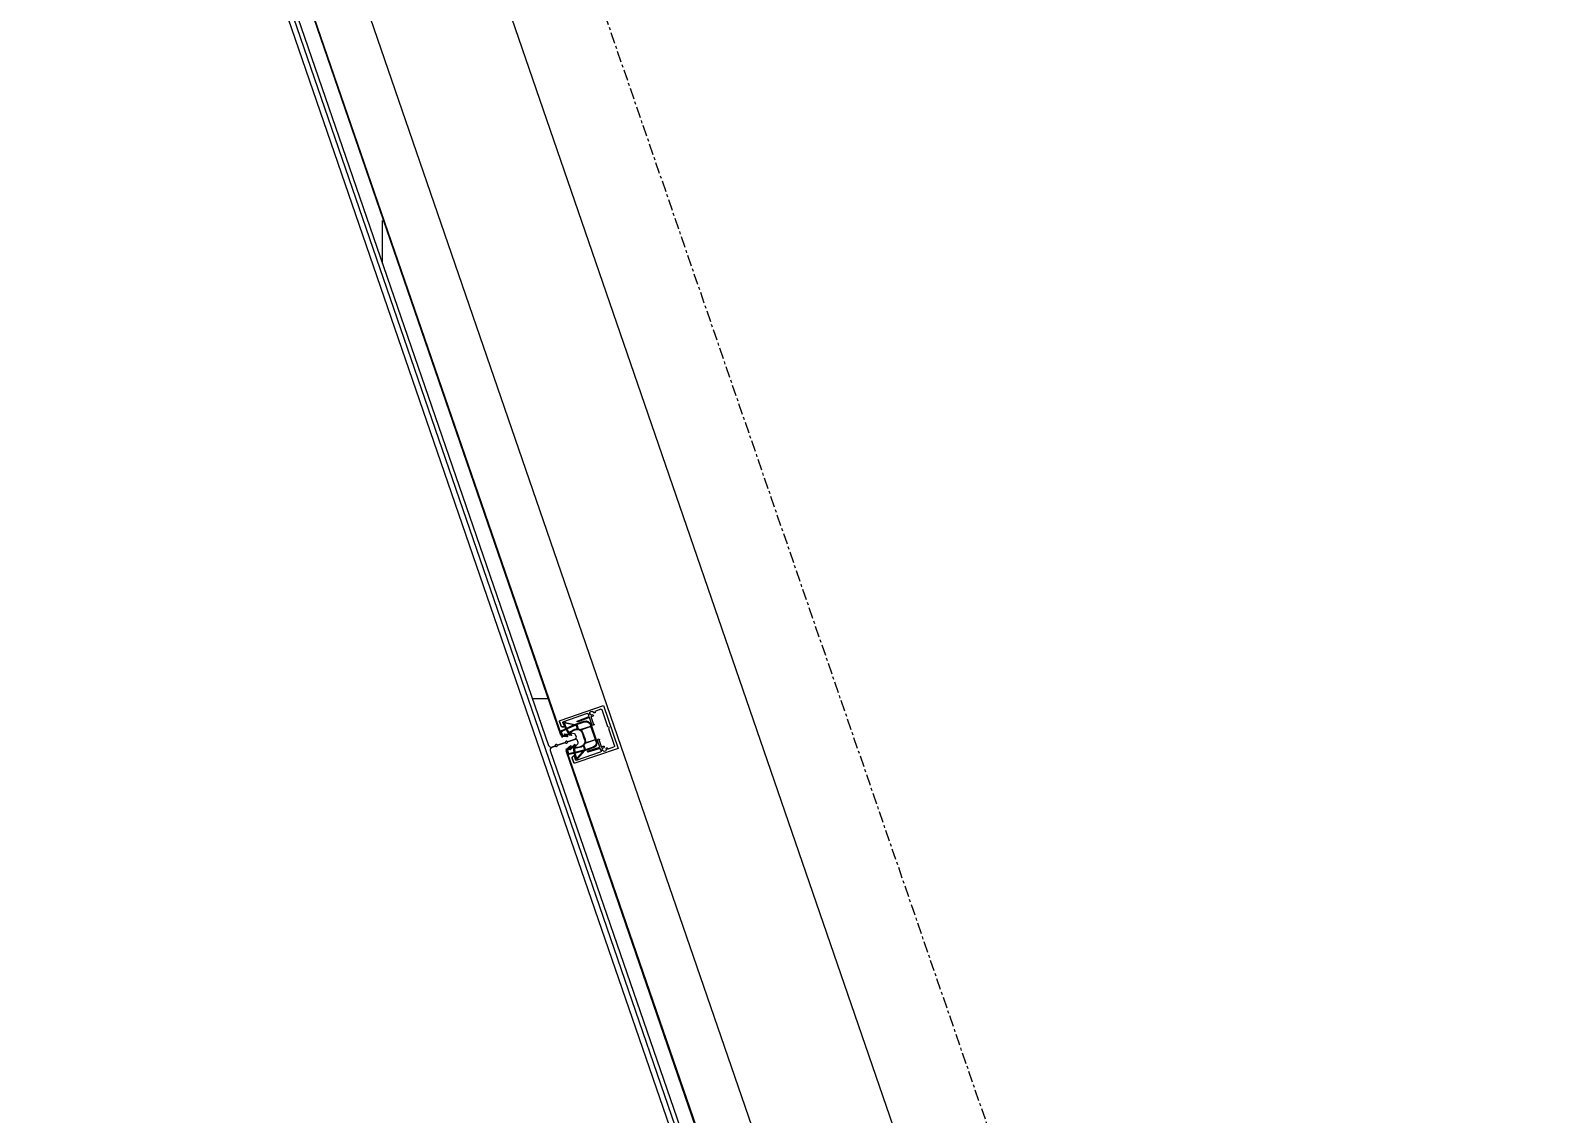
# Model space of a CAD drawing. Header units: millimetres. Extents: x -2612262 to -2065320, y 3717813 to 4283368.
# Drawn here: x -2458417 to -2456795, y 3993716 to 3994876 of the extents above; entities that cross this region are included whole.
import ezdxf

# ---------------------------------------------------------------- set-up
doc = ezdxf.new("R2010")
doc.units = ezdxf.units.MM
doc.linetypes.add('Aligning Line', pattern=[3.2004, 1.6002, -1.6002])
doc.linetypes.add('Grid Line', pattern=[21, 12, -3, 3, -3])
for name, color, linetype, lineweight in [('A-DETL-GENF', 92, 'Continuous', 5), ('A-FLOR', 192, 'Continuous', 5), ('A-GENM', 13, 'Continuous', 5), ('A-GLAZ-CWMG', 51, 'Continuous', 5), ('A-WALL', 113, 'Continuous', 5), ('G-ANNO-REFR', 1, 'Aligning Line', 5), ('G-ANNO-TEXT', 231, 'Continuous', 5), ('S-GRID', 1, 'Continuous', 5)]:
    doc.layers.add(name, color=color, linetype=linetype, lineweight=lineweight)
doc.styles.add('Arial Narrow_3', font='ARIALN.TTF', dxfattribs={"height": 360})
picture_1 = doc.add_image_def('image1.jpg', size_in_pixel=(6528, 5638))

# ---------------------------------------------------------------- blocks, each defined once
blk = doc.blocks.new('MulticellPanel_Polycarbonate_Danpal_1040w - Grey-2873977-GA - Part A')
at = {"layer": 'A-GENM'}
h = blk.add_hatch(dxfattribs=at)
h.set_pattern_fill('FP_53', color=256, style=0, pattern_type=2)
h.set_pattern_definition([(341, (-4576191.9, -1023551.1), (260.45452, 756.41486), []), (71, (-4576191.9, -1023551.1), (-756.41486, 260.45452), [])])
h.paths.add_polyline_path([(-517, 16), (-517.5, 6.8), (-511.1, 0), (512.9, 1.9), (518.8, 8.2), (517, 16), (-495.6, 16)])
h.paths.add_polyline_path([(-520, 7), (-520, -0.5), (-515.3, 1.4), (-519.3, 6.1)])
h.paths.add_polyline_path([(515, -6.4), (516.2, -11.6), (520, -12.9), (520, -4.4), (516.8, -5.7)])
h.paths.add_polyline_path([(513, -1.3), (515, -6.4), (518.8, -3.2), (513.6, -1.5)])
h.paths.add_polyline_path([(513, -1.3), (520, 0), (519.8, 6.8), (513.4, -0.8)])
for p, q in [((-520, 13), (-520, 9.4)), ((-520, 7), (-520, -2.1)), ((517, 16), (-517, 16)), ((520, 9.4), (520, 13)), ((520, -2.1), (520, 7)), ((-520, -4.4), (-520, -13.3)), ((-518.5, -15), (-515.7, -15)), ((-515, -6.4), (-513, -1.3)), ((-515, -10.9), (-512.5, -6)), ((-512.5, -6), (-515, -6.4)), ((-512.5, -10.5), (-515, -10.9)), ((-513.9, -13.3), (-512.5, -10.5)), ((-511.1, 0), (511.1, 0)), ((515, -6.4), (512.5, -6)), ((512.5, -6), (515, -10.9)), ((515, -10.9), (512.5, -10.5)), ((512.5, -10.5), (514.4, -14.2)), ((513, -1.3), (515, -6.4)), ((515.7, -15), (518.5, -15)), ((520, -13.5), (520, -4.4))]:
    blk.add_line(p, q, dxfattribs=at)
for centre, radius, start, end in [((-517, 13), 3, 90, 180), ((-520, 8.2), 1.2, 270.0002, 89.9998), ((517, 13), 3, 360, 90), ((520, 8.2), 1.2, 90.0002, 269.9998), ((-520, -3.2), 1.2, 270.0002, 89.9998), ((-518.5, -13.5), 1.5, 225, 270), ((-515.7, -13.5), 1.5, 270, 333.1609), ((-511.1, -2), 2, 90, 158.7864), ((511.1, -2), 2, 21.2136, 90), ((515.7, -13.5), 1.5, 206.8391, 270), ((518.5, -13.5), 1.5, 270, 360), ((520, -3.2), 1.2, 90.0002, 269.9998)]:
    blk.add_arc(centre, radius, start, end, dxfattribs=at)
blk = doc.blocks.new('Rectangular Mullion - Frame_Framed Facade_Danpal_DPANMF BT1-1887959-GA - Part A')
at = {"layer": 'A-GLAZ-CWMG'}
for p, q in [((-2457792.7, 3994131.6), (-2457469.3, 3993192.4)), ((-2457871.5, 3994104.4), (-2457547.8, 3993164.2)), ((-2457866, 3994106.4), (-2457527.4, 3993123)), ((-2457844, 3994107.2), (-2457522.7, 3993174)), ((-2457530.4, 3993113.7), (-2457528.6, 3993108.5)), ((-2457523, 3993110.4), (-2457528.6, 3993108.5)), ((-2457524.8, 3993115.6), (-2457523, 3993110.4)), ((-2457519.8, 3993111.6), (-2457523, 3993110.4))]:
    blk.add_line(p, q, dxfattribs=at)
blk = doc.blocks.new('MulticellPanel_Polycarbonate_Danpal_1040w - Grey-V226-GA - Part A')
at = {"layer": 'A-GENM'}
h = blk.add_hatch(dxfattribs=at)
h.set_pattern_fill('FP_54', color=256, style=0, pattern_type=2)
h.set_pattern_definition([(341, (-4577231.9, -1023551.1), (260.45452, 756.41486), []), (71, (-4577231.9, -1023551.1), (-756.41486, 260.45452), [])])
h.paths.add_polyline_path([(-517, 16), (-517.5, 6.8), (-508.8, 0), (512.9, 1.9), (518.8, 8.2), (516.1, 16), (-490.2, 16)])
h.paths.add_polyline_path([(-520, 7), (-520, -2.1), (-514.1, 0), (-519.3, 6.1)])
h.paths.add_polyline_path([(-520, -4.4), (-520, -13.5), (-515, -10.9), (-517.3, -5.5)])
h.paths.add_polyline_path([(-518.8, -3.2), (-514.6, -5.5), (-515.4, -2.1), (-517.7, -2.9)])
h.paths.add_polyline_path([(515, -6.4), (516.2, -11.6), (520, -12.9), (520, -4.4), (516.8, -5.7)])
h.paths.add_polyline_path([(513, -1.3), (515, -6.4), (518.8, -3.2), (513.6, -1.5)])
h.paths.add_polyline_path([(513, -1.3), (520, 0), (519.8, 6.8), (513.4, -0.8)])
for p, q in [((-520, 13), (-520, 9.4)), ((-520, 7), (-520, -2.1)), ((517, 16), (-517, 16)), ((520, 9.4), (520, 13)), ((520, -2.1), (520, 7)), ((-520, -4.4), (-520, -13.5)), ((-518.5, -15), (-515.7, -15)), ((-515, -6.4), (-513, -1.3)), ((-515, -10.9), (-512.5, -6)), ((-512.5, -6), (-515, -6.4)), ((-512.5, -10.5), (-515, -10.9)), ((-514.4, -14.2), (-512.5, -10.5)), ((-511.1, 0), (511.1, 0)), ((515, -6.4), (512.5, -6)), ((512.5, -6), (515, -10.9)), ((515, -10.9), (512.5, -10.5)), ((512.5, -10.5), (514.4, -14.2)), ((513, -1.3), (515, -6.4)), ((515.7, -15), (518.5, -15)), ((520, -13.5), (520, -4.4))]:
    blk.add_line(p, q, dxfattribs=at)
for centre, radius, start, end in [((-517, 13), 3, 90, 180), ((-520, 8.2), 1.2, 270.0002, 89.9998), ((517, 13), 3, 360, 90), ((520, 8.2), 1.2, 90.0002, 269.9998), ((-520, -3.2), 1.2, 270.0002, 89.9998), ((-518.5, -13.5), 1.5, 180, 270), ((-515.7, -13.5), 1.5, 270, 333.1609), ((-511.1, -2), 2, 90, 158.7864), ((511.1, -2), 2, 21.2136, 90), ((515.7, -13.5), 1.5, 206.8391, 270), ((518.5, -13.5), 1.5, 270, 360), ((520, -3.2), 1.2, 90.0002, 269.9998)]:
    blk.add_arc(centre, radius, start, end, dxfattribs=at)
blk = doc.blocks.new('Rectangular Mullion - Frame_Framed Facade_Danpal_DPANMF BT1-1113569-GA - Part A')
at = {"layer": 'A-GLAZ-CWMG'}
for p, q in [((-2458131.3, 3995114.9), (-2457792.7, 3994131.6)), ((-2458210.1, 3995087.8), (-2457871.5, 3994104.4)), ((-2458204.6, 3995089.7), (-2457866, 3994106.4)), ((-2458182.6, 3995090.5), (-2457848.2, 3994119.2))]:
    blk.add_line(p, q, dxfattribs=at)
blk = doc.blocks.new('Rectangular Mullion - DPAEC50-V229-GA - Part A')
at = {"layer": 'A-DETL-GENF'}
for p, q in [((24.3, 53.5), (-24.3, 53.5)), ((-24.3, 53.5), (-24.3, 4.5)), ((-21.3, 42.6), (-21.3, 49.5)), ((-20.1, 50.7), (-1.2, 50.7)), ((-1.2, 50.7), (0, 51.9)), ((0, 51.9), (1.2, 50.7)), ((1.2, 50.7), (20.1, 50.7)), ((21.3, 49.5), (21.3, 42.6)), ((24.3, 4.5), (24.3, 53.5)), ((-21.8, 7.3), (-21.8, 34.3)), ((-20.8, 35.3), (-18.1, 35.3)), ((-20.1, 41), (-19.6, 42.6)), ((-17, 40), (-18.6, 39.5)), ((-18.1, 35.3), (-17.6, 21.6)), ((-9.6, 36.9), (-17.6, 36.9)), ((-16.3, 22.3), (-16.8, 35.3)), ((-16.8, 35.3), (-9, 35.3)), ((-8, 37.5), (-9.1, 37.5)), ((9.1, 34.3), (-9.1, 34.3)), ((-9.1, 33.5), (-7.9, 33.5)), ((-8, 36.3), (-8, 37.5)), ((-7.9, 33.5), (-7.9, 21.5)), ((-7.3, 22), (-7.3, 33.5)), ((-7.3, 33.5), (7.3, 33.5)), ((7.3, 33.5), (7.3, 22)), ((7.9, 21.5), (7.9, 33.5)), ((7.9, 33.5), (9.1, 33.5)), ((9.1, 37.5), (8, 37.5)), ((8, 37.5), (8, 36.3)), ((9, 35.3), (16.8, 35.3)), ((17.6, 36.9), (9.6, 36.9)), ((16.8, 35.3), (16.3, 22.3)), ((18.6, 39.5), (17, 40)), ((17.6, 21.6), (18.1, 35.3)), ((18.1, 35.3), (20.8, 35.3)), ((19.6, 42.6), (20.1, 41)), ((21.8, 34.3), (21.8, 7.3)), ((-15, 18), (-20.3, 8.8)), ((-19.7, 8.7), (-14.9, 16.9)), ((-9.3, 19.8), (-14.2, 19.8)), ((-14.2, 19.2), (-9.6, 19.2)), ((3.5, 23.2), (-3.5, 23.2)), ((-3.5, 22.6), (3.5, 22.6)), ((14.2, 19.8), (9.3, 19.8)), ((9.6, 19.2), (14.2, 19.2)), ((14.9, 16.9), (19.7, 8.7)), ((20.3, 8.8), (15, 18)), ((-23.3, 3.5), (-18.2, 3.5)), ((-16.8, 6.7), (-20.7, 6.3)), ((-20.3, 8.8), (-20.3, 7.3)), ((-20.3, 7.3), (-14.1, 7.3)), ((-19.7, 7.9), (-19.7, 8.7)), ((-14.2, 7.9), (-19.7, 7.9)), ((-8.9, 9.2), (-13.4, 8.1)), ((-13.3, 7.4), (-7.3, 8.9)), ((-8.5, 1.7), (-12.4, 1.4)), ((-12.2, 0.8), (-8.6, 1.1)), ((-7.3, 8.9), (-9.2, 4.5)), ((-8.7, 4), (-6.9, 4.4)), ((-6.9, 4.4), (-8.5, 1.7)), ((-8.3, 4.8), (-6.1, 9.9)), ((-6.1, 9.9), (-8.3, 9.4)), ((-5.8, 5.4), (-8.3, 4.8)), ((-7.8, 1.7), (-5.8, 5.4)), ((8.3, 4.8), (5.8, 5.4)), ((5.8, 5.4), (7.8, 1.7)), ((8.3, 9.4), (6.1, 9.9)), ((6.1, 9.9), (8.3, 4.8)), ((8.5, 1.7), (6.9, 4.4)), ((6.9, 4.4), (8.7, 4)), ((9.2, 4.5), (7.3, 8.9)), ((7.3, 8.9), (13.3, 7.4)), ((12.4, 1.4), (8.5, 1.7)), ((8.6, 1.1), (12.2, 0.8)), ((13.4, 8.1), (8.9, 9.2)), ((14.1, 7.3), (20.3, 7.3)), ((19.7, 7.9), (14.2, 7.9)), ((20.7, 6.3), (16.8, 6.7)), ((18.2, 3.5), (23.3, 3.5)), ((19.7, 8.7), (19.7, 7.9)), ((20.3, 7.3), (20.3, 8.8))]:
    blk.add_line(p, q, dxfattribs=at)
for centre, radius, start, end in [((-20.1, 49.5), 1.2, 90, 180), ((20.1, 49.5), 1.2, 360, 90), ((-20.6, 39), 2.1, 75, 15), ((-20.8, 34.3), 1, 90, 180), ((-20.6, 39), 3.7, 75, 100.9055), ((-20.6, 39), 3.7, 325.4192, 15), ((-9.1, 28.3), 6, 90, 178.5709), ((-9.1, 28.3), 5.2, 90, 178.5709), ((-9.8, 37.6), 0.706, 289.0493, 354.5477), ((-9, 36.3), 1, 270, 360), ((9, 36.3), 1, 180, 270), ((9.8, 37.6), 0.706, 185.4523, 250.9507), ((9.1, 28.3), 6, 1.4287, 89.9792), ((9.1, 28.3), 5.2, 1.4291, 90), ((20.6, 39), 3.7, 165, 214.5808), ((20.6, 39), 2.1, 165, 105), ((20.6, 39), 3.7, 79.0945, 105), ((20.8, 34.3), 1, 360, 90), ((137.1, 24.7), 152.2, 178.5709, 182.4896), ((137.1, 24.7), 152.2, 182.9076, 186.319), ((137.1, 24.7), 151.4, 178.5709, 181.8369), ((137.1, 24.7), 151.4, 182.064, 186.2791), ((-3.5, 16.6), 6.58, 156.7371, 181.8449), ((16.4, 17.2), 26.5, 181.8449, 197.5886), ((-3.5, 16.6), 5.98, 90, 181.8449), ((16.4, 17.2), 25.9, 181.8449, 197.6717), ((-3.5, 16.6), 6.58, 131.8412, 150.9148), ((-3.5, 16.6), 6.58, 90, 125.1634), ((3.5, 16.6), 6.58, 54.8366, 90), ((3.5, 16.6), 5.98, 358.1551, 90), ((3.5, 16.6), 6.58, 29.0852, 48.1588), ((-16.4, 17.2), 25.9, 342.3283, 358.1551), ((-16.4, 17.2), 26.5, 342.4114, 358.1551), ((3.5, 16.6), 6.58, 358.1551, 23.2629), ((-137.1, 24.7), 151.4, 353.7209, 357.936), ((-137.1, 24.7), 151.4, 358.1631, 1.4291), ((-137.1, 24.7), 152.2, 353.681, 357.0924), ((-137.1, 24.7), 152.2, 357.5109, 1.4287), ((-23.3, 4.5), 1, 180, 270), ((-20.8, 7.3), 1, 180, 275), ((137.1, 25.2), 152.2, 186.7358, 188.8939), ((137.1, 25.2), 151.4, 186.7315, 189.0318), ((-12.3, 1.8), 0.975, 188.8939, 275.24), ((-8.8, 4.4), 0.4, 157.1611, 284), ((-8.7, 2.1), 0.963, 275.24, 334.4387), ((8.7, 2.1), 0.963, 205.5613, 264.76), ((8.8, 4.4), 0.4, 256, 22.8389), ((12.3, 1.8), 0.975, 264.76, 351.1061), ((-137.1, 25.2), 151.4, 350.9682, 353.2685), ((-137.1, 25.2), 152.2, 351.1061, 353.2642), ((20.8, 7.3), 1, 265, 360), ((23.3, 4.5), 1, 270, 360)]:
    blk.add_arc(centre, radius, start, end, dxfattribs=at)
for points, knots in [([(-17.6, 21.6), (-17.6, 21.5), (-17.6, 21.4), (-17.4, 21.3), (-17.1, 21.3), (-16.8, 21.5), (-16.6, 21.7), (-16.4, 21.9), (-16.4, 22.1), (-16.4, 22.3), (-16.3, 22.3)], [0, 0, 0, 0, 0.125, 0.25, 0.5, 0.625, 0.75, 0.875, 0.9375, 1, 1, 1, 1]), ([(16.3, 22.3), (16.4, 22.3), (16.4, 22.1), (16.4, 22), (16.5, 21.8), (16.7, 21.5), (17.1, 21.2), (17.6, 21.3), (17.6, 21.6)], [0, 0, 0, 0, 0.0625, 0.125, 0.1875, 0.3125, 0.4375, 1, 1, 1, 1]), ([(-18.2, 3.5), (-18.1, 3.5), (-17.9, 3.5), (-17.6, 3.7), (-17.5, 3.8), (-17.3, 4), (-17.2, 4.2), (-17, 4.4), (-16.9, 4.6), (-16.8, 4.8), (-16.7, 5.1), (-16.6, 5.4), (-16.5, 5.6), (-16.5, 5.8), (-16.5, 6), (-16.5, 6.2), (-16.5, 6.4), (-16.5, 6.6), (-16.6, 6.7), (-16.8, 6.7), (-16.8, 6.7)], [0, 0, 0, 0, 0.083333, 0.166667, 0.208333, 0.25, 0.333333, 0.375, 0.416667, 0.458333, 0.5, 0.583333, 0.666667, 0.729167, 0.791667, 0.84375, 0.885417, 0.927083, 0.96875, 1, 1, 1, 1]), ([(16.8, 6.7), (16.8, 6.7), (16.6, 6.7), (16.5, 6.6), (16.5, 6.4), (16.5, 6.2), (16.5, 6), (16.5, 5.8), (16.5, 5.6), (16.6, 5.3), (16.9, 4.6), (17.5, 3.7), (17.8, 3.5), (18.2, 3.5)], [0, 0, 0, 0, 0.03125, 0.072917, 0.114583, 0.15625, 0.208333, 0.270833, 0.333333, 0.416667, 0.583333, 0.75, 1, 1, 1, 1])]:
    blk.add_open_spline(points, degree=3, knots=knots, dxfattribs=at)
blk = doc.blocks.new('Rectangular Mullion - Mullion_FramedFacade_Danpal_DPAEC50-V230-GA - Part A')
at = {"layer": 'A-GLAZ-CWMG'}
for p, q in [((3.5, 22.6), (-3.5, 22.6)), ((-18.2, 3.5), (-23.3, 3.5)), ((-20.3, 8.8), (-21.8, 8.8)), ((-20.7, 6.3), (-16.8, 6.7)), ((-20.3, 7.3), (-20.3, 8.8)), ((-14.1, 7.3), (-20.3, 7.3)), ((-8.6, 1.1), (-12.2, 0.8)), ((-8.3, 9.4), (-6.1, 9.9)), ((-6.1, 9.9), (-8.3, 4.8)), ((-8.3, 4.8), (-5.8, 5.4)), ((-5.8, 5.4), (-7.8, 1.7)), ((7.8, 1.7), (5.8, 5.4)), ((5.8, 5.4), (8.3, 4.8)), ((8.3, 4.8), (6.1, 9.9)), ((6.1, 9.9), (8.3, 9.4)), ((12.2, 0.8), (8.6, 1.1)), ((20.3, 7.3), (14.1, 7.3)), ((16.8, 6.7), (20.7, 6.3)), ((23.3, 3.5), (18.2, 3.5)), ((21.8, 8.8), (20.3, 8.8)), ((20.3, 8.8), (20.3, 7.3))]:
    blk.add_line(p, q, dxfattribs=at)
for centre, radius, start, end in [((-3.5, 16.6), 5.98, 90, 181.8449), ((16.4, 17.2), 25.9, 181.8449, 197.6717), ((3.5, 16.6), 5.98, 358.1551, 90), ((-16.4, 17.2), 25.9, 342.3283, 358.1551), ((-23.3, 4.5), 1, 180, 270), ((-20.8, 7.3), 1, 227.5, 275), ((137.1, 25.2), 152.2, 186.7358, 188.8939), ((-12.3, 1.8), 0.975, 188.8939, 275.24), ((-8.7, 2.1), 0.963, 275.24, 334.4387), ((8.7, 2.1), 0.963, 205.5613, 264.76), ((12.3, 1.8), 0.975, 264.76, 351.1061), ((-137.1, 25.2), 152.2, 351.1061, 353.2642), ((20.8, 7.3), 1, 265, 360), ((23.3, 4.5), 1, 270, 0)]:
    blk.add_arc(centre, radius, start, end, dxfattribs=at)
for points, knots in [([(-16.8, 6.7), (-16.8, 6.7), (-16.6, 6.7), (-16.5, 6.6), (-16.5, 6.4), (-16.5, 6.2), (-16.5, 6), (-16.5, 5.8), (-16.5, 5.6), (-16.6, 5.4), (-16.7, 5.1), (-16.8, 4.8), (-16.9, 4.6), (-17, 4.4), (-17.2, 4.2), (-17.3, 4), (-17.5, 3.8), (-17.6, 3.7), (-17.9, 3.5), (-18.1, 3.5), (-18.2, 3.5)], [-1, -1, -1, -1, -0.96875, -0.927083, -0.885417, -0.84375, -0.791667, -0.729167, -0.666667, -0.583333, -0.5, -0.458333, -0.416667, -0.375, -0.333333, -0.25, -0.208333, -0.166667, -0.083333, 0, 0, 0, 0]), ([(18.2, 3.5), (17.8, 3.5), (17.5, 3.7), (16.9, 4.6), (16.6, 5.3), (16.5, 5.6), (16.5, 5.8), (16.5, 6), (16.5, 6.2), (16.5, 6.4), (16.5, 6.6), (16.6, 6.7), (16.8, 6.7), (16.8, 6.7)], [-1, -1, -1, -1, -0.75, -0.583333, -0.416667, -0.333333, -0.270833, -0.208333, -0.15625, -0.114583, -0.072917, -0.03125, 0, 0, 0, 0])]:
    blk.add_open_spline(points, degree=3, knots=knots, dxfattribs=at)

msp = doc.modelspace()

# ---------------------------------------------------------------- linework, layer by layer
at = {"layer": 'A-FLOR'}
msp.add_line((-2458093.3, 3995443.9), (-2457314.5, 3993182.2), dxfattribs=at)
at = {"layer": 'A-WALL'}
msp.add_line((-2458093.3, 3995443.9), (-2457314.5, 3993182.2), dxfattribs=at)
at = {"layer": 'S-GRID', "linetype": 'Grid Line'}
msp.add_line((-2442428.7, 3950245.9), (-2464000.9, 4012894.6), dxfattribs=at)

# ---------------------------------------------------------------- block references
at = {"layer": 'A-DETL-GENF', "extrusion": (0, 0, -1), "rotation": 70.99959287978437}
msp.add_blockref('Rectangular Mullion - DPAEC50-V229-GA - Part A', (2457846.6, 3994113), dxfattribs=at)
at = {"layer": 'A-GENM', "rotation": 109.0004071202156}
for name, p in [('MulticellPanel_Polycarbonate_Danpal_1040w - Grey-V226-GA - Part A', (-2458015.9, 3994604.7)), ('MulticellPanel_Polycarbonate_Danpal_1040w - Grey-2873977-GA - Part A', (-2457677.3, 3993621.4))]:
    msp.add_blockref(name, p, dxfattribs=at)
at = {"layer": 'A-GLAZ-CWMG'}
for name in ['Rectangular Mullion - Frame_Framed Facade_Danpal_DPANMF BT1-1113569-GA - Part A', 'Rectangular Mullion - Frame_Framed Facade_Danpal_DPANMF BT1-1887959-GA - Part A']:
    msp.add_blockref(name, (0, 0), dxfattribs=at)
at = {"layer": 'A-GLAZ-CWMG', "extrusion": (0, 0, -1), "rotation": 70.99959287978437}
msp.add_blockref('Rectangular Mullion - Mullion_FramedFacade_Danpal_DPAEC50-V230-GA - Part A', (2457846.6, 3994113), dxfattribs=at)

# ---------------------------------------------------------------- texts
at = {"layer": 'G-ANNO-TEXT', "color": 7, "lineweight": 13, "insert": (-2459150.6, 3993914.3), "char_height": 360, "width": 8433.753, "attachment_point": 1, "rotation": 289.0321, "style": 'Arial Narrow_3'}
msp.add_mtext('ROOF OVERHEAD SHOWN DASHED', dxfattribs=at)

# ---------------------------------------------------------------- pictures from other files: only their frames are drawn
at = {"layer": 'G-ANNO-REFR'}
image = msp.add_image(picture_1, insert=(-2382054.9, 4283368.1), size_in_units=(433000, 373966.6), rotation=-122.11743, dxfattribs=at)
image.dxf.flags = 15

doc.saveas('drawing.dxf')
